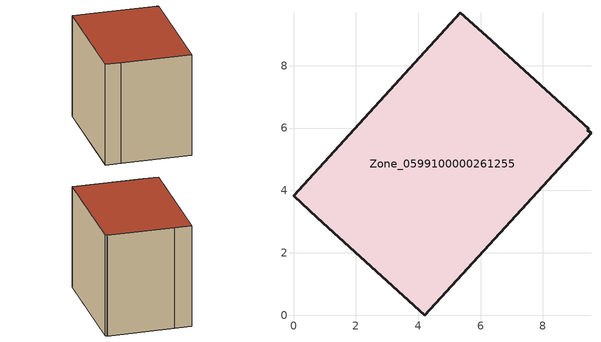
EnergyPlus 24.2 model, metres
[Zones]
Zone_0599100000261255
 floor ground (C_G): 5.34,9.7 6.19,8.95 9.47,5.97 9.42,5.95 9.54,5.83 4.2,0 0.76,3.12 0,3.83 z3.13
 wall outside (C_F): 0.76,3.12 4.2,0 9.54,5.83 9.42,5.95 9.47,5.97 6.19,8.95 5.34,9.7 0,3.83 0.76,3.12 z3.13:10.12
 roof outside (C_R): 6.19,8.95 5.34,9.7 0,3.83 0.76,3.12 4.2,0 9.54,5.83 9.42,5.95 9.47,5.97 z10.12
[BUILDING]
Pand.0599100000261255: North Axis=0; Terrain=City; Loads Convergence Tolerance Value=0.04; Temperature Convergence Tolerance Value=0.4; Solar Distribution=FullExterior; Maximum Number of Warmup Days=25; Minimum Number of Warmup Days=1
[Site:Location]
Rotterdam.The.Hague.AP_ZH_NLD Design_Conditions: Latitude=51.96; Longitude=4.45; Time Zone=1; Elevation=-4.5
[SITE:GROUNDTEMPERATURE:BUILDINGSURFACE]
18, 18, 18, 18, 18, 18, 18, 18, 18, 18, 18, 18
[MATERIAL] Thermal Absorptance=0.9; Solar Absorptance=0.7; Visible Absorptance=0.7
Name | Roughness | Thickness | Conductivity | Density | Specific Heat
G.TC.1946 | MediumSmooth | 0.15 | 1 | 540 | 1210
F.TC.1946 | Rough | 0.3 | 0.857143 | 1920 | 840
R.TC.1946 | MediumRough | 0.2 | 0.909091 | 1500 | 1000
[CONSTRUCTION]
C_G: G.TC.1946
C_F: F.TC.1946
C_R: R.TC.1946
[ZONE]
Zone_0599100000261255: Type=1; Multiplier=1; Ceiling Height=Autocalculate; Volume=Autocalculate; Floor Area=autocalculate; Part of Total Floor Area=Yes
[ZONEINFILTRATION:DESIGNFLOWRATE]
Infil_Zone_0599100000261255: Zone or ZoneList or Space or SpaceList=Zone_0599100000261255; Schedule=AlwaysOn; Design Flow Rate Calculation Method=Flow/Area; Flow Rate per Floor Area=0.003; Constant Term Coefficient=1; Temperature Term Coefficient=0; Velocity Term Coefficient=0; Velocity Squared Term Coefficient=0
[HVACTEMPLATE:ZONE:IDEALLOADSAIRSYSTEM]
Zone_0599100000261255: Maximum Heating Supply Air Temperature=50; Minimum Cooling Supply Air Temperature=13; Maximum Heating Supply Air Humidity Ratio=0.0156; Minimum Cooling Supply Air Humidity Ratio=0.0077; Heating Limit=NoLimit; Cooling Limit=NoLimit; Dehumidification Control Type=ConstantSensibleHeatRatio; Cooling Sensible Heat Ratio=0.7; Dehumidification Setpoint=60; Humidification Control Type=None; Humidification Setpoint=30; Outdoor Air Method=None; Outdoor Air Flow Rate per Person=0.00944; Outdoor Air Flow Rate per Zone Floor Area=0; Outdoor Air Flow Rate per Zone=0; Demand Controlled Ventilation Type=None; Outdoor Air Economizer Type=NoEconomizer; Heat Recovery Type=None; Sensible Heat Recovery Effectiveness=0.7; Latent Heat Recovery Effectiveness=0.65
[ZONECONTROL:THERMOSTAT]
ThermostatControl_Zone_0599100000261255: Zone or ZoneList=Zone_0599100000261255; Control Type Schedule=DualSetpointControlType; Control 1=Thermostat_Zone_0599100000261255; Temperature Difference Between Cutout And Setpoint=0
[THERMOSTATSETPOINT:DUALSETPOINT]
Thermostat_Zone_0599100000261255: Heating Setpoint Temperature Schedule=HeatingSetpoint_Zone_0599100000261255; Cooling Setpoint Temperature Schedule=CoolingSetpoint_Zone_0599100000261255
[SCHEDULE:COMPACT]
HeatingSetpoint_Zone_0599100000261255: Through: 12/31, For: AllDays, Until: 24:00, 21
CoolingSetpoint_Zone_0599100000261255: Through: 12/31, For: AllDays, Until: 24:00, 24
DualSetpointControlType: Through: 12/31, For: AllDays, Until: 24:00, 4
AlwaysOn: Through: 12/31, For: AllDays, Until: 24:00, 1
